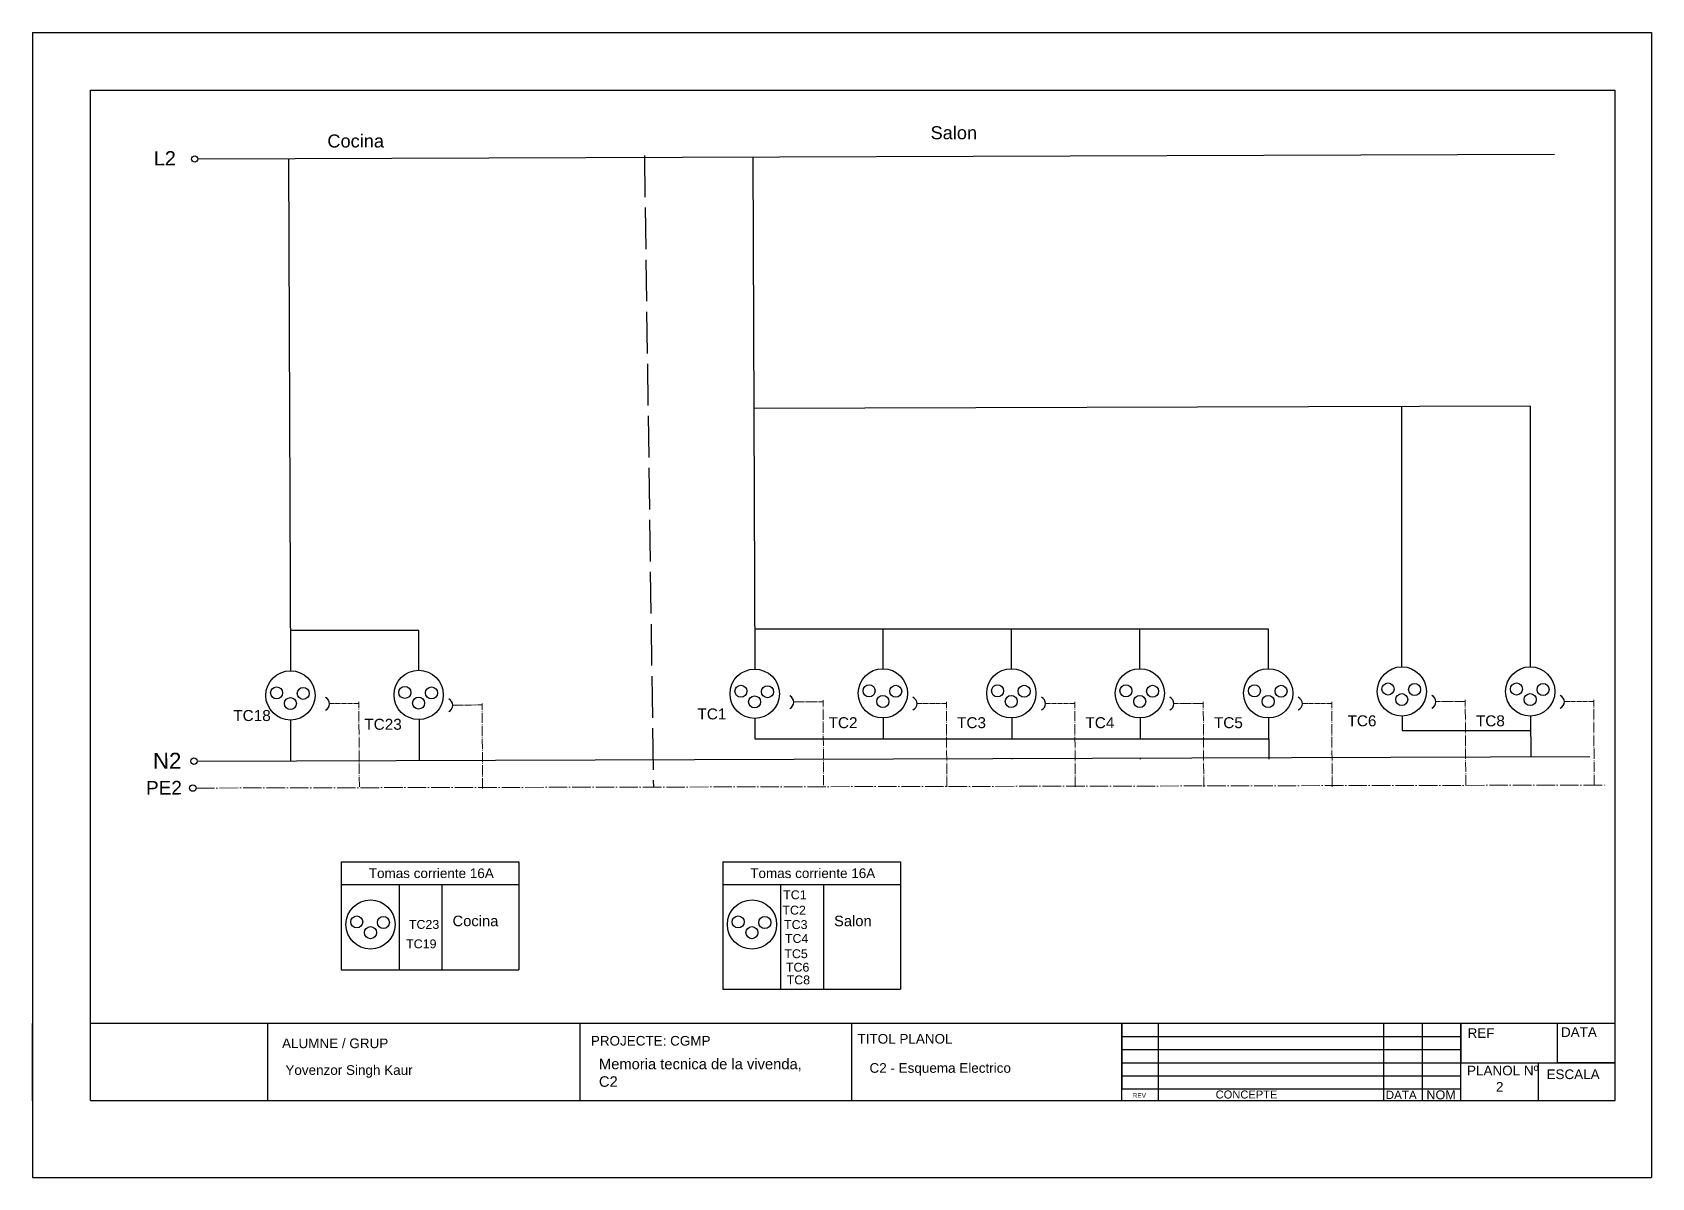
# Model space of a CAD drawing. Header units: millimetres. Extents: x 2377 to 4712, y -254 to 3188.
# Drawn here: x 4291.7 to 4711.7, y 480.6 to 777.6 of the extents above; entities that cross this region are included whole.
import ezdxf

# ---------------------------------------------------------------- set-up
doc = ezdxf.new("R2010")
doc.units = ezdxf.units.MM
doc.linetypes.add('ACAD_ISO02W100', pattern=[15, 12, -3])
doc.linetypes.add('ACAD_ISO04W100', pattern=[30, 24, -3, 0, -3])
doc.layers.add('Neutro', color=7, linetype='Continuous', true_color=0x2776bb)
doc.layers.add('Tierra', color=7, linetype='Continuous', true_color=0x58ba48)
doc.styles.get("Standard").update_dxf_attribs({"font": 'arial.ttf'})

msp = doc.modelspace()

# ---------------------------------------------------------------- linework, layer by layer
at = {"transparency": 33554687}
for p, q in [((4291.65, 777.63), (4711.65, 777.63)), ((4291.65, 777.63), (4291.65, 480.63)), ((4711.65, 777.63), (4711.65, 480.63)), ((4711.65, 777.63), (4711.65, 762.63)), ((4306.7, 500.63), (4306.7, 762.63)), ((4306.7, 762.63), (4702.19, 762.63)), ((4702.19, 500.63), (4702.19, 762.63)), ((4334.66, 744.85), (4686.5, 746.08)), ((4358.12, 744.93), (4358.59, 612.08)), ((4478.54, 745.35), (4479.01, 612.5)), ((4680.2, 680.68), (4478.77, 680.09)), ((4646.88, 623.39), (4646.88, 680.68)), ((4680.2, 623.39), (4680.2, 680.68)), ((4391.87, 622.49), (4358.55, 622.49)), ((4391.87, 612.19), (4391.87, 622.49)), ((4512.29, 622.91), (4478.97, 622.91)), ((4512.29, 612.62), (4512.29, 622.91)), ((4545.6, 622.91), (4512.29, 622.91)), ((4545.6, 612.62), (4545.6, 622.91)), ((4578.92, 622.91), (4545.6, 622.91)), ((4578.92, 612.62), (4578.92, 622.91)), ((4612.24, 622.91), (4578.92, 622.91)), ((4612.24, 612.62), (4612.24, 622.91)), ((4646.88, 613.09), (4646.88, 623.39)), ((4680.2, 613.09), (4680.2, 623.39)), ((4371.78, 562.53), (4417.86, 562.53)), ((4371.78, 562.53), (4371.78, 556.63)), ((4417.86, 562.53), (4417.86, 556.63)), ((4470.73, 562.53), (4516.81, 562.53)), ((4470.73, 562.53), (4470.73, 556.63)), ((4516.81, 562.53), (4516.81, 556.63)), ((4371.78, 556.63), (4371.78, 534.55)), ((4371.78, 556.63), (4417.86, 556.63)), ((4386.77, 556.63), (4386.77, 534.55)), ((4397.88, 556.63), (4397.88, 534.55)), ((4417.86, 556.63), (4417.86, 534.55)), ((4470.73, 556.63), (4470.73, 529.52)), ((4470.73, 556.63), (4516.81, 556.63)), ((4485.72, 556.63), (4485.72, 529.52)), ((4496.83, 556.63), (4496.83, 529.52)), ((4516.81, 556.63), (4516.81, 529.52)), ((4371.78, 534.55), (4417.86, 534.55)), ((4470.73, 529.52), (4516.81, 529.52)), ((4291.65, 500.63), (4291.65, 520.63)), ((4702.19, 520.63), (4306.7, 520.63)), ((4352.7, 500.63), (4352.7, 520.63)), ((4433.7, 500.63), (4433.7, 520.63)), ((4504.2, 500.63), (4504.2, 520.63)), ((4574.2, 500.63), (4574.2, 520.63)), ((4574.2, 520.63), (4574.2, 517.23)), ((4574.2, 517.23), (4662.21, 517.23)), ((4574.2, 517.23), (4574.2, 513.83)), ((4583.76, 500.63), (4583.76, 520.63)), ((4642.21, 500.63), (4642.21, 520.63)), ((4652.21, 500.63), (4652.21, 520.63)), ((4662.21, 500.63), (4662.21, 520.63)), ((4662.21, 520.63), (4662.21, 510.43)), ((4687.23, 510.43), (4687.23, 520.63)), ((4702.19, 500.63), (4702.19, 520.63)), ((4574.2, 513.83), (4662.21, 513.83)), ((4574.2, 513.83), (4574.2, 510.43)), ((4574.2, 510.43), (4662.21, 510.43)), ((4574.2, 510.43), (4574.2, 507.03)), ((4662.21, 510.43), (4702.19, 510.43)), ((4662.21, 510.43), (4682.2, 510.43)), ((4682.2, 510.43), (4682.2, 500.63)), ((4702.19, 510.43), (4687.23, 510.43)), ((4574.2, 507.03), (4574.2, 503.63)), ((4574.2, 507.03), (4662.21, 507.03)), ((4306.7, 500.63), (4352.7, 500.63)), ((4352.7, 500.63), (4433.7, 500.63)), ((4433.7, 500.63), (4504.2, 500.63)), ((4504.2, 500.63), (4574.2, 500.63)), ((4574.2, 503.63), (4662.21, 503.63)), ((4574.2, 500.63), (4583.76, 500.63)), ((4583.76, 500.63), (4642.21, 500.63)), ((4642.21, 500.63), (4652.21, 500.63)), ((4652.21, 500.63), (4662.21, 500.63)), ((4662.21, 500.63), (4682.2, 500.63)), ((4682.2, 500.63), (4702.19, 500.63)), ((4291.65, 480.63), (4711.65, 480.63))]:
    msp.add_line(p, q, dxfattribs=at)
at = {"linetype": 'ACAD_ISO02W100', "ltscale": 0.9, "transparency": 33554687}
msp.add_line((4450.39, 745.69), (4452.73, 581.91), dxfattribs=at)
at = {"transparency": 33554687}
for centre, radius in [((4333.76, 744.79), 0.83), ((4358.59, 605.69), 6.39), ((4391.85, 605.81), 6.39), ((4479.01, 606.12), 6.39), ((4512.26, 606.23), 6.39), ((4545.58, 606.23), 6.39), ((4578.9, 606.23), 6.39), ((4612.21, 606.23), 6.39), ((4646.86, 606.71), 6.39), ((4680.17, 606.71), 6.39), ((4355.01, 606.34), 1.56), ((4358.57, 603.57), 1.56), ((4361.92, 606.21), 1.56), ((4388.26, 606.46), 1.56), ((4391.83, 603.69), 1.56), ((4395.17, 606.33), 1.56), ((4475.43, 606.76), 1.56), ((4478.99, 604), 1.56), ((4482.33, 606.64), 1.56), ((4508.68, 606.88), 1.56), ((4512.24, 604.11), 1.56), ((4515.59, 606.75), 1.56), ((4542, 606.88), 1.56), ((4545.56, 604.11), 1.56), ((4548.9, 606.75), 1.56), ((4575.31, 606.88), 1.56), ((4578.88, 604.11), 1.56), ((4582.22, 606.75), 1.56), ((4608.63, 606.88), 1.56), ((4612.19, 604.11), 1.56), ((4615.54, 606.75), 1.56), ((4643.28, 607.35), 1.56), ((4646.84, 604.59), 1.56), ((4650.18, 607.23), 1.56), ((4676.59, 607.35), 1.56), ((4680.15, 604.59), 1.56), ((4683.5, 607.23), 1.56), ((4379.36, 546.28), 6.39), ((4478.31, 546.28), 6.39), ((4375.78, 546.93), 1.56), ((4382.69, 546.8), 1.56), ((4474.73, 546.93), 1.56), ((4481.64, 546.8), 1.56), ((4379.35, 544.16), 1.56), ((4478.29, 544.16), 1.56)]:
    msp.add_circle(centre, radius, dxfattribs=at)
at = {"layer": 'Neutro', "transparency": 33554687}
for p, q in [((4358.59, 599.31), (4358.59, 588.64)), ((4391.94, 599.42), (4391.97, 588.75)), ((4479.01, 599.73), (4479.01, 594.39)), ((4512.35, 599.85), (4512.37, 594.39)), ((4545.67, 599.85), (4545.69, 594.39)), ((4578.99, 599.85), (4579.01, 594.39)), ((4612.3, 599.85), (4612.34, 589.18)), ((4646.95, 600.32), (4646.96, 596.62)), ((4646.96, 596.62), (4680.28, 596.62)), ((4680.26, 600.32), (4680.3, 589.65)), ((4479.01, 594.39), (4612.32, 594.39)), ((4695.67, 589.79), (4334.4, 588.55)), ((4545.71, 589.27), (4545.71, 589.18)), ((4579.02, 589.39), (4579.02, 589.18))]:
    msp.add_line(p, q, dxfattribs=at)
msp.add_circle((4333.57, 588.64), 0.83, dxfattribs=at)
at = {"layer": 'Tierra', "linetype": 'ACAD_ISO04W100', "lineweight": 15, "ltscale": 0.05, "transparency": 33554687}
for p, q in [((4376.32, 603.61), (4368.82, 603.57)), ((4408.3, 603.21), (4400.8, 603.18)), ((4496.74, 604.03), (4489.24, 604)), ((4528.72, 603.63), (4521.22, 603.6)), ((4562.04, 603.63), (4554.53, 603.6)), ((4595.35, 603.63), (4587.85, 603.6)), ((4628.67, 603.63), (4621.17, 603.6)), ((4663.31, 604.11), (4655.81, 604.07)), ((4696.63, 604.11), (4689.13, 604.07))]:
    msp.add_line(p, q, dxfattribs=at)
at = {"layer": 'Tierra', "linetype": 'ACAD_ISO04W100', "lineweight": 15, "ltscale": 0.11, "transparency": 33554687}
for p, q in [((4376.46, 581.95), (4376.32, 604.01)), ((4408.44, 581.56), (4408.3, 603.61)), ((4496.88, 582.38), (4496.74, 604.43)), ((4528.86, 581.98), (4528.72, 604.03)), ((4562.17, 581.98), (4562.03, 604.03)), ((4595.49, 581.98), (4595.35, 604.03)), ((4628.81, 581.98), (4628.67, 604.03)), ((4663.45, 582.45), (4663.31, 604.5)), ((4696.77, 582.45), (4696.63, 604.5))]:
    msp.add_line(p, q, dxfattribs=at)
at = {"layer": 'Tierra', "color": 85, "linetype": 'ACAD_ISO04W100', "lineweight": 15, "ltscale": 0.2, "true_color": 0x58ba48, "transparency": 33554687}
msp.add_line((4334.1, 581.66), (4699.52, 582.44), dxfattribs=at)
at = {"layer": 'Tierra', "transparency": 33554687}
msp.add_circle((4333.27, 581.66), 0.83, dxfattribs=at)
for centre in [(4366.9, 603.52), (4487.32, 603.95), (4519.3, 603.55), (4552.61, 603.55), (4585.93, 603.55), (4619.25, 603.55), (4653.89, 604.02), (4687.21, 604.02), (4398.88, 603.13)]:
    msp.add_arc(centre, 1.81, 294.9893, 65.0107, dxfattribs=at)

# ---------------------------------------------------------------- texts
at = {"transparency": 33554687, "attachment_point": 1}
for s, width, gutter_width, heights, insert, char_height in [('Salon', 84.2878, 16.88, [0], (4524.63, 753.3), 3.377), ('Cocina', 84.2878, 16.88, [0], (4368.17, 751.16), 3.377), ('TC18', 51.0022, 14.23, [0], (4343.76, 601.89), 2.846), ('TC1', 51.0022, 14.23, [0], (4464.17, 602.31), 2.846), ('TC23', 51.0022, 14.23, [0], (4377.75, 599.62), 2.846), ('TC2', 51.0022, 14.23, [0], (4498.17, 600.04), 2.846), ('TC3', 51.0022, 14.23, [0], (4531.49, 600.04), 2.846), ('TC4', 51.0022, 14.23, [0], (4564.8, 600.04), 2.846), ('TC5', 51.0022, 14.23, [0], (4598.12, 600.04), 2.846), ('TC6', 51.0022, 14.23, [0], (4632.77, 600.52), 2.846), ('TC8', 51.0022, 14.23, [0], (4666.08, 600.52), 2.846), ('Tomas corriente 16A', 62.5304, 12.5, [0], (4378.92, 560.82), 2.5), ('Tomas corriente 16A', 62.5304, 12.5, [0], (4477.86, 560.82), 2.5), ('TC1', 41.2747, 11.51, [2.38], (4486.4, 555.13), 2.303), ('TC2', 41.2747, 11.51, [0], (4486.19, 551.15), 2.303), ('TC23', 41.2747, 11.51, [0], (4389.32, 547.45), 2.303), ('Cocina', 68.2119, 13.66, [0], (4400.64, 548.57), 2.733), ('TC3', 41.2747, 11.51, [0], (4486.63, 547.4), 2.303), ('Salon', 68.2119, 13.66, [0], (4499.59, 548.57), 2.733), ('TC19', 41.2747, 11.51, [0], (4388.6, 542.4), 2.303), ('TC4', 41.2747, 11.51, [0], (4486.85, 543.81), 2.303), ('TC5', 41.2747, 11.51, [0], (4486.7, 539.85), 2.303), ('TC6', 41.2747, 11.51, [0], (4487.11, 536.35), 2.303), ('TC8', 41.2747, 11.51, [0], (4487.3, 533.06), 2.303), ('ALUMNE / GRUP', 48.2644, 12.5, [0], (4356.41, 516.71), 2.5), ('PROJECTE: CGMP', 37.0564, 12.5, [0], (4436.51, 517.37), 2.5), ('TITOL PLANOL', 34.1105, 12.5, [0], (4505.68, 517.88), 2.5), ('REF', 14.591, 12.5, [0], (4663.92, 519.38), 2.5), ('DATA', 13.3924, 12.5, [0], (4688.14, 519.61), 2.5), ('Yovenzor Singh Kaur', 63.5407, 12.5, [0], (4357.28, 509.78), 2.5), ('C2 - Esquema Electrico', 63.5407, 12.5, [0], (4508.79, 510.32), 2.5), ('PLANOL Nº', 23.5912, 12.5, [4.44], (4663.78, 509.65), 2.5), ('ESCALA', 18.9792, 12.5, [0], (4684.39, 508.68), 2.5), ('2', 63.5407, 12.5, [0], (4671.28, 505.43), 2.5), ('REV', 3.8206, 6.05, [0], (4577.04, 502.55), 1.209), ('CONCEPTE', 3.309, 10.34, [0], (4598.56, 503.22), 2.068), ('DATA', 8.5845, 10.78, [0], (4642.69, 503.16), 2.155), ('NOM', 9.2865, 11.66, [0], (4653.25, 503.26), 2.331)]:
    msp.add_mtext_dynamic_manual_height_columns(s, width=width, gutter_width=gutter_width, heights=heights, dxfattribs=dict(at, insert=insert, char_height=char_height))
at = {"ltscale": 5, "transparency": 33554687, "insert": (4323.13, 746.82), "char_height": 3.689, "attachment_point": 1, "rotation": 0.199}
msp.add_mtext_dynamic_manual_height_columns('L2', width=22.6485, gutter_width=18.45, heights=[0], dxfattribs=at)
at = {"transparency": 33554687, "insert": (4438.61, 511.47), "char_height": 2.7327, "width": 53.673, "attachment_point": 1}
msp.add_mtext('Memoria tecnica de la vivenda,\\PC2', dxfattribs=at)
at = {"layer": 'Neutro', "ltscale": 5, "transparency": 33554687, "insert": (4322.92, 590.79), "char_height": 4.123, "attachment_point": 1, "rotation": 0.199}
msp.add_mtext_dynamic_manual_height_columns('N2', width=25.3099, gutter_width=20.61, heights=[4.26], dxfattribs=at)
at = {"layer": 'Tierra', "ltscale": 5, "transparency": 33554687, "insert": (4321.12, 583.49), "char_height": 3.53, "attachment_point": 1, "rotation": 0.199}
msp.add_mtext_dynamic_manual_height_columns('PE2', width=21.6717, gutter_width=17.65, heights=[3.65], dxfattribs=at)

doc.saveas('drawing.dxf')
